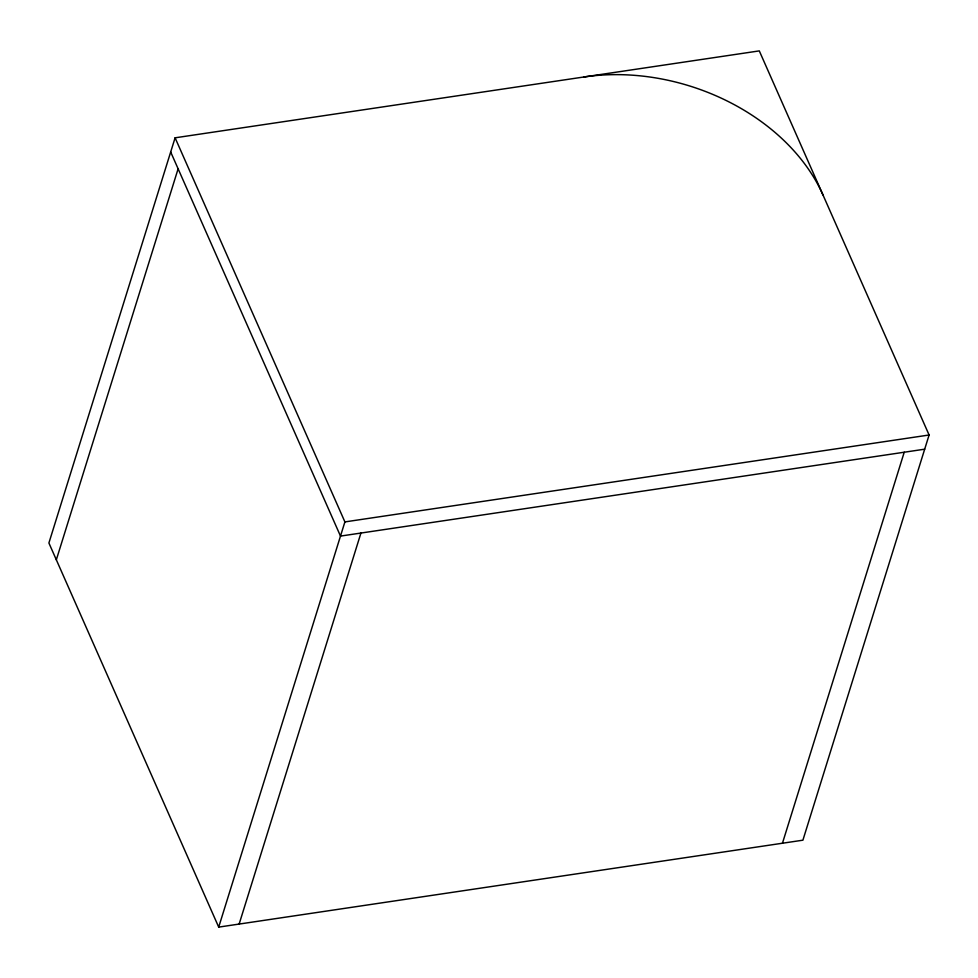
<?xml version="1.0" encoding="UTF-8"?>
<svg xmlns="http://www.w3.org/2000/svg" width="978" height="978" viewBox="0 0 978 978"><rect width="100%" height="100%" fill="white"/><g stroke="black" fill="none" stroke-linecap="round" stroke-linejoin="round"><path stroke-width="1.47" d="M175.099 137.812L48.9 542.998L218.705 927.107L802.901 840.188L929.1 435.002L759.295 50.893L175.099 137.812L344.904 521.91L218.705 927.107M56.333 559.807L178.118 168.791M239.145 924.063L360.931 533.059M782.449 843.232L904.234 452.227M344.904 521.91L929.1 435.002M924.687 449.183L340.491 536.091L170.685 151.993M584.037 76.969A190.27 141.394 17.3 0 1 822.975 194.94"/></g></svg>
